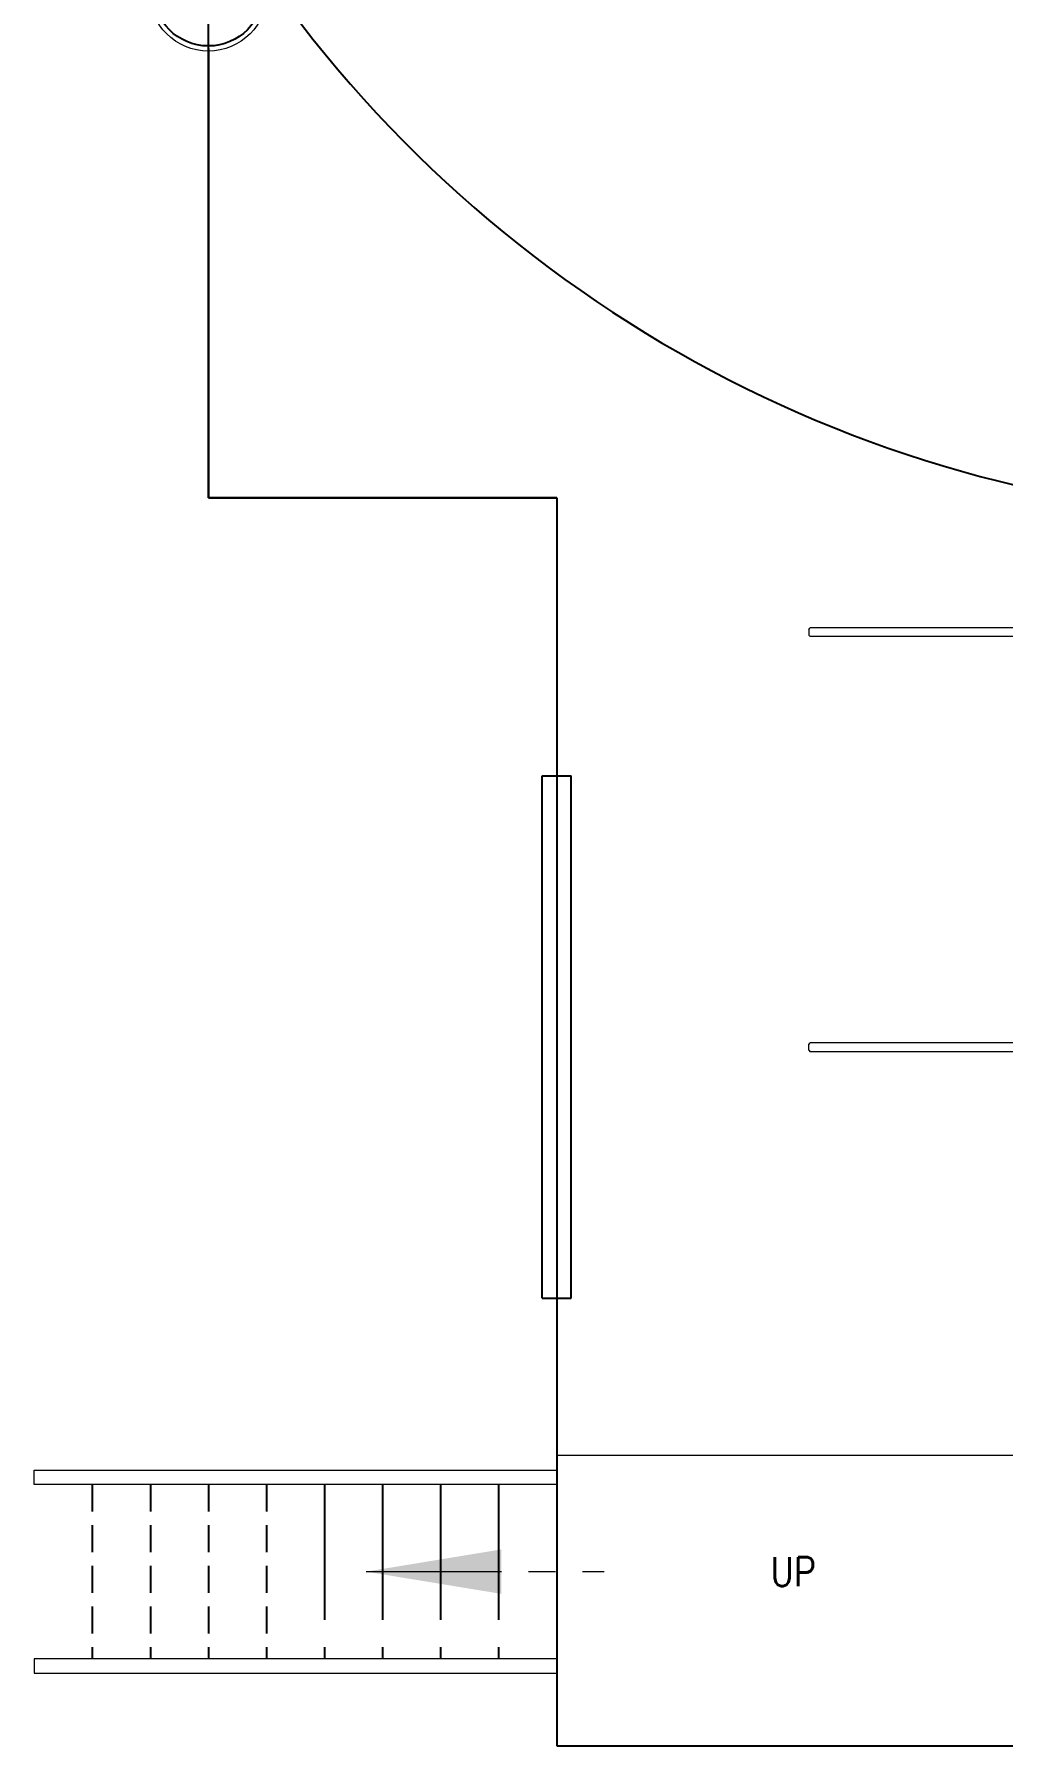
# Model space of a CAD drawing. Extents: x 475189 to 476029, y 1007718 to 1008015.
# Drawn here: x 475657.95 to 475675.84, y 1007825.02 to 1007856.64 of the extents above; entities that cross this region are included whole.
import ezdxf
from ezdxf.enums import TextEntityAlignment as Align

# ---------------------------------------------------------------- set-up
doc = ezdxf.new("R2010")
doc.units = 0
doc.header["$LTSCALE"] = 2
doc.header["$MEASUREMENT"] = 0
doc.linetypes.add('CENTER', pattern=[2, 1.25, -0.25, 0.25, -0.25])
doc.linetypes.add('HIDDEN', pattern=[0.375, 0.25, -0.125])
doc.layers.get('0').update_dxf_attribs({"linetype": 'CONTINUOUS', "lineweight": 0})
doc.layers.add('R.B', color=6, linetype='CONTINUOUS', lineweight=0)
doc.layers.add('TEXT', color=1, linetype='CONTINUOUS', lineweight=0)
for name, color, linetype in [('RED-1', 1, 'CONTINUOUS'), ('Ref-1', 6, 'CENTER'), ('Ref-2', 6, 'HIDDEN'), ('White-1', 7, 'CONTINUOUS'), ('Yellow-1', 2, 'CONTINUOUS')]:
    doc.layers.add(name, color=color, linetype=linetype)
doc.styles.add('ROMANS', font='ROMANS.SHX')
doc.styles.get("Standard").update_dxf_attribs({"font": '', "width": 0.95, "height": 200})
doc.styles.add('XT03_5', font='romans', dxfattribs={"width": 0.6, "height": 87.5})
doc.styles.get('Standard').set_extended_font_data('Gulim')
doc.dimstyles.get("Standard").update_dxf_attribs({"dimtxt": 2.5, "dimasz": 2.5, "dimexe": 1, "dimexo": 1, "dimgap": 1, "dimtad": 1, "dimtih": 1, "dimtoh": 1, "dimdsep": 46, "dimtxsty": 'Standard', "dimcen": 0, "dimclrd": 1, "dimclre": 1, "dimclrt": 3, "dimadec": 0, "dimazin": 2, "dimtfac": 1, "dimtix": 1, "dimtmove": 0, "dimatfit": 3, "dimfxl": 0.18, "dimtolj": 1, "dimtzin": 0, "dimarcsym": 0})

# ---------------------------------------------------------------- blocks, each defined once
blk = doc.blocks.new('EXISTING')
at = {"color": 8}
for p, q in [((475672.258, 1007845.645), (475672.284, 1007845.671)), ((475672.258, 1007845.645), (475672.258, 1007845.537)), ((475672.258, 1007845.537), (475672.284, 1007845.511)), ((475681.639, 1007845.671), (475672.284, 1007845.671)), ((475681.639, 1007845.511), (475672.284, 1007845.511)), ((475672.258, 1007837.978), (475672.284, 1007838.005)), ((475672.258, 1007837.871), (475672.258, 1007837.978)), ((475672.258, 1007837.871), (475672.284, 1007837.844)), ((475681.639, 1007838.005), (475672.284, 1007838.005)), ((475681.639, 1007837.844), (475672.284, 1007837.844))]:
    blk.add_line(p, q, dxfattribs=at)
at = {"color": 8, "linetype": 'Continuous'}
blk.add_line((475696.554, 1007830.384), (475667.604, 1007830.384), dxfattribs=at)
at = {"color": 8, "linetype": 'ByBlock'}
for points in [[(475667.604, 1007829.847), (475657.954, 1007829.847), (475657.954, 1007830.115), (475667.604, 1007830.115)], [(475667.604, 1007826.631), (475657.954, 1007826.631), (475657.954, 1007826.363), (475667.604, 1007826.363)]]:
    blk.add_lwpolyline(points, close=True, dxfattribs=at)
at = {"color": 8}
blk.add_circle((475661.171, 1007857.415), 1.088, dxfattribs=at)
at = {"layer": 'RED-1', "color": 8}
for p, q in [((475661.171, 1007848.075), (475661.171, 1007887.746)), ((475661.171, 1007856.378), (475661.171, 1007848.075)), ((475667.604, 1007848.075), (475661.171, 1007848.075)), ((475661.171, 1007848.075), (475667.604, 1007848.075)), ((475667.604, 1007848.075), (475667.604, 1007825.023)), ((475667.604, 1007848.075), (475667.604, 1007825.023)), ((475667.604, 1007848.075), (475667.604, 1007825.023)), ((475667.604, 1007825.023), (475756.813, 1007825.023))]:
    blk.add_line(p, q, dxfattribs=at)
at = {"layer": 'Ref-1', "color": 8}
for p, q in [((475663.315, 1007829.847), (475663.315, 1007826.631)), ((475664.388, 1007829.847), (475664.388, 1007826.631)), ((475665.46, 1007829.847), (475665.46, 1007826.631)), ((475666.532, 1007829.847), (475666.532, 1007826.631))]:
    blk.add_line(p, q, dxfattribs=at)
at = {"layer": 'Ref-2', "color": 8}
for p, q in [((475659.027, 1007829.847), (475659.027, 1007826.631)), ((475660.099, 1007829.847), (475660.099, 1007826.631)), ((475661.171, 1007829.847), (475661.171, 1007826.631)), ((475662.243, 1007829.847), (475662.243, 1007826.631))]:
    blk.add_line(p, q, dxfattribs=at)
at = {"layer": 'White-1', "color": 8}
blk.add_circle((475661.171, 1007857.441), 1.019, dxfattribs=at)
at = {"layer": 'Yellow-1', "color": 8, "linetype": 'Continuous'}
for p, q in [((475667.336, 1007842.938), (475667.872, 1007842.938)), ((475667.336, 1007833.288), (475667.872, 1007833.288))]:
    blk.add_line(p, q, dxfattribs=at)
at = {"layer": 'Yellow-1', "color": 8}
for p, q in [((475667.336, 1007833.288), (475667.336, 1007842.938)), ((475667.872, 1007833.288), (475667.872, 1007842.938))]:
    blk.add_line(p, q, dxfattribs=at)
blk.add_arc((475681.494, 1007871.165), 23.492, 214.0311, 270, dxfattribs=at)
at = {"color": 8, "linetype": 'ByBlock', "style": 'ROMANS'}
for tag, height, width, p in [('DIRECTION', 0.536, 0.85, (475672.394, 1007828.239)), ('DN', 1.072, 0.708333, (475752.552, 1007802.238))]:
    blk.add_attdef(tag, text='', height=height, dxfattribs=dict(at, width=width)).set_placement(p, align=Align.MIDDLE_RIGHT)
at = {"color": 8, "style": 'XT03_5', "text_generation_flag": 4, "width": 0.6, "flags": 9}
for p, rotation in [((475706.595, 1007775.576), 270), ((475708.817, 1007766.103), 90)]:
    blk.add_attdef('KEYWORD', p, '', height=0.0375, rotation=rotation, dxfattribs=at)
at = {"color": 8, "style": 'XT03_5', "width": 0.6, "flags": 9}
for p, rotation in [((475708.817, 1007775.576), 270), ((475706.595, 1007766.103), 90)]:
    blk.add_attdef('KEYWORD', p, '', height=0.0375, rotation=rotation, dxfattribs=at)
at = {"layer": 'TEXT', "color": 8, "style": 'ROMANS', "width": 0.85, "flags": 8}
blk.add_attdef('WTD', text='', height=1.072, rotation=180, dxfattribs=at).set_placement((475705.173, 1007794.2), align=Align.MIDDLE_CENTER)
blk.add_attdef('WTD', text='', height=1.072, dxfattribs=at).set_placement((475731.4, 1007752.462), align=Align.MIDDLE_CENTER)
at = {"layer": 'Ref-1', "color": 8}
blk.add_leader([(475664.083, 1007828.239), (475668.483, 1007828.239)], dimstyle='Standard', dxfattribs=at)

msp = doc.modelspace()

# ---------------------------------------------------------------- block references
at = {"layer": 'R.B'}
ref = msp.add_blockref('EXISTING', (0, 0), dxfattribs=at)
ref.add_attrib('DIRECTION', 'UP', dxfattribs={"layer": '0', "color": 8, "linetype": 'ByBlock', "height": 0.5361, "style": 'ROMANS', "width": 0.85}).set_placement((475672.394, 1007828.239), align=Align.MIDDLE_RIGHT)

doc.saveas('drawing.dxf')
